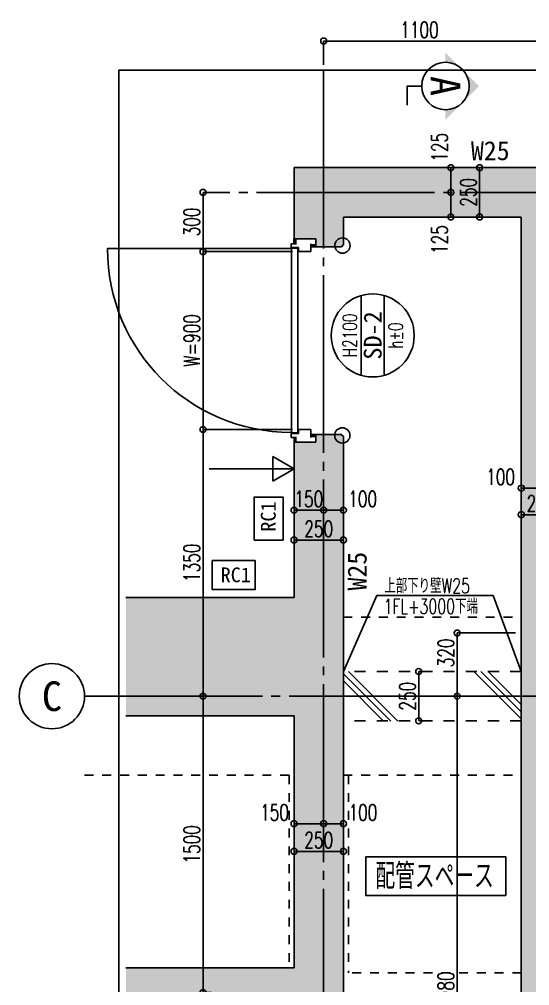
# Model space of a CAD drawing. Extents: x -229451 to 47804, y -161247 to 19812.
# Drawn here: x 3009 to 5592, y 6891 to 11781 of the extents above; entities that cross this region are included whole.
import ezdxf
from ezdxf.enums import TextEntityAlignment as Align

# ---------------------------------------------------------------- set-up
doc = ezdxf.new("R2010")
doc.units = 0
doc.header["$LTSCALE"] = 450
for name, pattern in [('CENTER2', [2.3, 2, -0.1, 0.1, -0.1]), ('HIDDEN2', [0.25, 0.125, -0.125]), ('HIDDEN3', [0.2, 0.1, -0.1])]:
    doc.linetypes.add(name, pattern=pattern)
doc.layers.get('0').update_dxf_attribs({"linetype": 'CONTINUOUS'})
doc.layers.get('DEFPOINTS').update_dxf_attribs({"linetype": 'CONTINUOUS'})
doc.layers.add('E0_図面枠B_OFF', color=255, linetype='CONTINUOUS', plot=False)
for name, color, linetype in [('E1_文字A', 3, 'CONTINUOUS'), ('E2_室名', 40, 'CONTINUOUS'), ('E6_面取り記号', 4, 'CONTINUOUS'), ('G1_ハッチング', 251, 'CONTINUOUS'), ('H寸法', 3, 'CONTINUOUS'), ('IA_通芯', 12, 'CENTER2'), ('IB_壁芯', 2, 'CENTER2'), ('IC1_寸法', 3, 'CONTINUOUS'), ('ID1_躯体', 7, 'CONTINUOUS'), ('ID7_打放し表示', 231, 'UTILDN'), ('JA4_壁記号', 4, 'CONTINUOUS'), ('JA5_壁仕上記号', 4, 'CONTINUOUS'), ('JA6_建具記号', 4, 'CONTINUOUS'), ('JA7_切断記号', 241, 'CONTINUOUS'), ('JJ1_建具', 1, 'CONTINUOUS'), ('JJ2_建具枠', 3, 'CONTINUOUS'), ('JK1_家具', 1, 'CONTINUOUS'), ('KA2_躯体見下線_梁点線', 8, 'HIDDEN3'), ('KB3_躯体見上線_点線（その他）', 62, 'HIDDEN2')]:
    doc.layers.add(name, color=color, linetype=linetype)
doc.styles.add('toda-A (0.7)', font='romans.shx', dxfattribs={"width": 0.7, "bigfont": 'extfont.shx'})
doc.styles.add('toda-G', font='')
doc.styles.get('toda-G').set_extended_font_data('MS Gothic')
doc.linetypes.add('UTILDN', pattern='A,5e-13,[130,ltypeshp.shx,S=0.45,R=0,X=0,Y=-0.45],0,-3', length=3)
doc.dimstyles.new('toda 1：30', dxfattribs={"dimscale": 30, "dimtxt": 2.7, "dimasz": 1, "dimexe": 0, "dimexo": 1, "dimgap": 0, "dimtad": 0, "dimdec": 3, "dimzin": 12, "dimdsep": 46, "dimtxsty": 'toda-A (0.7)', "dimblk": 'ORIGIN', "dimcen": 2.5, "dimclrd": 256, "dimclre": 256, "dimclrt": 7, "dimadec": 0, "dimazin": 0, "dimtfac": 1, "dimtdec": 3, "dimtix": 1, "dimtmove": 2, "dimatfit": 3, "dimldrblk": 'ORIGIN', "dimfxl": 0, "dimtvp": 0.7, "dimtolj": 1, "dimtzin": 0, "dimarcsym": 0})

# ---------------------------------------------------------------- blocks, each defined once
blk = doc.blocks.new('建具符号')
at = {"layer": 'JA6_建具記号'}
for p, q in [((-336.2, 97.2), (336.2, 97.2)), ((-336.2, -97.2), (336.2, -97.2))]:
    blk.add_line(p, q, dxfattribs=at)
blk.add_circle((0, 0), 350, dxfattribs=at)
at = {"layer": 'JA6_建具記号', "style": 'toda-A (0.7)', "width": 0.7}
for tag, p in [('開口高さ', (0, 192.8)), ('開口下端', (0, -192.8))]:
    blk.add_attdef(tag, text='', height=120, dxfattribs=at).set_placement(p, align=Align.MIDDLE)
at = {"layer": 'JA6_建具記号', "style": 'toda-G'}
blk.add_attdef('建具符号', text='', height=150, dxfattribs=at).set_placement((0, 0), align=Align.MIDDLE)
blk = doc.blocks.new('通芯符号B')
at = {"layer": 'IA_通芯', "linetype": 'Continuous'}
blk.add_circle((0, 0), 275, dxfattribs=at)
at = {"layer": 'IA_通芯', "style": 'toda-G'}
blk.add_attdef('X02', text='', height=250, dxfattribs=at).set_placement((0, 0), align=Align.MIDDLE)
blk = doc.blocks.new('_Origin')
at = {"color": 0, "linetype": 'ByBlock', "lineweight": -2}
blk.add_line((0, 0), (-1, 0), dxfattribs=at)
blk.add_circle((0, 0), 0.5, dxfattribs=at)
blk = doc.blocks.new('*D58')
at = {"layer": 'DEFPOINTS', "color": 0, "transparency": 16777216}
for p in [(5225, 8675.9), (5549.3, 8675.9), (5502.4, 8355.9)]:
    blk.add_point(p, dxfattribs=at)
at = {"layer": 'IC1_寸法', "lineweight": -2, "transparency": 16777216}
for p, q in [((5519.3, 8675.9), (5225, 8675.9)), ((5225, 8385.9), (5225, 8645.9)), ((5472.4, 8355.9), (5225, 8355.9))]:
    blk.add_line(p, q, dxfattribs=at)
at = {"layer": 'IC1_寸法', "lineweight": -2, "transparency": 16777216, "xscale": 30, "yscale": 30, "zscale": 30}
for p, rotation in [((5225, 8675.9), 90), ((5225, 8355.9), 270)]:
    blk.add_blockref('_Origin', p, dxfattribs=dict(at, rotation=rotation))
at = {"layer": 'IC1_寸法', "color": 7, "transparency": 16777216, "insert": (5168.3, 8575), "char_height": 81, "attachment_point": 5, "rotation": 90, "style": 'toda-A (0.7)'}
blk.add_mtext('\\A1;320', dxfattribs=at)
blk = doc.blocks.new('*D59')
at = {"layer": 'DEFPOINTS', "color": 0, "transparency": 16777216}
for p in [(5502.4, 8355.9), (5225, 5375.9), (5549.3, 5375.9)]:
    blk.add_point(p, dxfattribs=at)
at = {"layer": 'IC1_寸法', "lineweight": -2, "transparency": 16777216}
for p, q in [((5472.4, 8355.9), (5225, 8355.9)), ((5225, 8325.9), (5225, 5405.9)), ((5519.3, 5375.9), (5225, 5375.9))]:
    blk.add_line(p, q, dxfattribs=at)
at = {"layer": 'IC1_寸法', "lineweight": -2, "transparency": 16777216, "xscale": 30, "yscale": 30, "zscale": 30}
for p, rotation in [((5225, 8355.9), 90), ((5225, 5375.9), 270)]:
    blk.add_blockref('_Origin', p, dxfattribs=dict(at, rotation=rotation))
at = {"layer": 'IC1_寸法', "color": 7, "transparency": 16777216, "insert": (5168.3, 6865.9), "char_height": 81, "attachment_point": 5, "rotation": 90, "style": 'toda-A (0.7)'}
blk.add_mtext('\\A1;2980', dxfattribs=at)
blk = doc.blocks.new('*D82')
at = {"layer": 'DEFPOINTS', "color": 0, "transparency": 16777216}
for p in [(4399.3, 7570.8), (4399.3, 7523.2), (4649.3, 7523.2)]:
    blk.add_point(p, dxfattribs=at)
at = {"layer": 'H寸法', "linetype": 'CENTER2', "lineweight": -2, "transparency": 16777216}
for p, q in [((4399.3, 7553.2), (4399.3, 7570.8)), ((4649.3, 7553.2), (4649.3, 7570.8))]:
    blk.add_line(p, q, dxfattribs=at)
at = {"layer": 'H寸法', "lineweight": -2, "transparency": 16777216}
blk.add_line((4619.3, 7570.8), (4429.3, 7570.8), dxfattribs=at)
at = {"layer": 'H寸法', "lineweight": -2, "transparency": 16777216, "xscale": 30, "yscale": 30, "zscale": 30, "rotation": 180}
blk.add_blockref('_Origin', (4399.3, 7570.8), dxfattribs=at)
at = {"layer": 'H寸法', "lineweight": -2, "transparency": 16777216, "xscale": 30, "yscale": 30, "zscale": 30}
blk.add_blockref('_Origin', (4649.3, 7570.8), dxfattribs=at)
at = {"layer": 'H寸法', "color": 7, "transparency": 16777216, "insert": (4524.3, 7627.5), "char_height": 81, "attachment_point": 5, "style": 'toda-A (0.7)'}
blk.add_mtext('\\A1;250', dxfattribs=at)
blk = doc.blocks.new('*D83')
at = {"layer": 'DEFPOINTS', "color": 0, "transparency": 16777216}
for p in [(4399.3, 7698.2), (4549.3, 7710.7), (4549.3, 7698.2)]:
    blk.add_point(p, dxfattribs=at)
at = {"layer": 'H寸法', "linetype": 'CENTER2', "lineweight": -2, "transparency": 16777216}
for p, q in [((4399.3, 7728.2), (4399.3, 7710.7)), ((4549.3, 7728.2), (4549.3, 7710.7))]:
    blk.add_line(p, q, dxfattribs=at)
at = {"layer": 'H寸法', "lineweight": -2, "transparency": 16777216}
blk.add_line((4429.3, 7710.7), (4519.3, 7710.7), dxfattribs=at)
at = {"layer": 'H寸法', "lineweight": -2, "transparency": 16777216, "xscale": 30, "yscale": 30, "zscale": 30, "rotation": 180}
blk.add_blockref('_Origin', (4399.3, 7710.7), dxfattribs=at)
at = {"layer": 'H寸法', "lineweight": -2, "transparency": 16777216, "xscale": 30, "yscale": 30, "zscale": 30}
blk.add_blockref('_Origin', (4549.3, 7710.7), dxfattribs=at)
at = {"layer": 'H寸法', "color": 7, "transparency": 16777216, "insert": (4300.8, 7767.4), "char_height": 81, "attachment_point": 5, "style": 'toda-A (0.7)'}
blk.add_mtext('\\A1;150', dxfattribs=at)
blk = doc.blocks.new('*D84')
at = {"layer": 'DEFPOINTS', "color": 0, "transparency": 16777216}
for p in [(4549.3, 7695.7), (4649.3, 7710.7), (4649.3, 7695.7)]:
    blk.add_point(p, dxfattribs=at)
at = {"layer": 'H寸法', "linetype": 'CENTER2', "lineweight": -2, "transparency": 16777216}
for p, q in [((4549.3, 7725.7), (4549.3, 7710.7)), ((4649.3, 7725.7), (4649.3, 7710.7))]:
    blk.add_line(p, q, dxfattribs=at)
at = {"layer": 'H寸法', "lineweight": -2, "transparency": 16777216}
blk.add_line((4579.3, 7710.7), (4619.3, 7710.7), dxfattribs=at)
at = {"layer": 'H寸法', "lineweight": -2, "transparency": 16777216, "xscale": 30, "yscale": 30, "zscale": 30, "rotation": 180}
blk.add_blockref('_Origin', (4549.3, 7710.7), dxfattribs=at)
at = {"layer": 'H寸法', "lineweight": -2, "transparency": 16777216, "xscale": 30, "yscale": 30, "zscale": 30}
blk.add_blockref('_Origin', (4649.3, 7710.7), dxfattribs=at)
at = {"layer": 'H寸法', "color": 7, "transparency": 16777216, "insert": (4748, 7767.4), "char_height": 81, "attachment_point": 5, "style": 'toda-A (0.7)'}
blk.add_mtext('\\A1;100', dxfattribs=at)
blk = doc.blocks.new('*D85')
at = {"layer": 'DEFPOINTS', "color": 0, "transparency": 16777216}
for p in [(5277, 11030.9), (5277, 10780.9), (5338.3, 10780.9)]:
    blk.add_point(p, dxfattribs=at)
at = {"layer": 'H寸法', "linetype": 'CENTER2', "lineweight": -2, "transparency": 16777216}
for p, q in [((5307, 11030.9), (5338.3, 11030.9)), ((5307, 10780.9), (5338.3, 10780.9))]:
    blk.add_line(p, q, dxfattribs=at)
at = {"layer": 'H寸法', "lineweight": -2, "transparency": 16777216}
blk.add_line((5338.3, 11000.9), (5338.3, 10810.9), dxfattribs=at)
at = {"layer": 'H寸法', "lineweight": -2, "transparency": 16777216, "xscale": 30, "yscale": 30, "zscale": 30}
for p, rotation in [((5338.3, 11030.9), 90), ((5338.3, 10780.9), 270)]:
    blk.add_blockref('_Origin', p, dxfattribs=dict(at, rotation=rotation))
at = {"layer": 'H寸法', "color": 7, "transparency": 16777216, "insert": (5281.6, 10905.9), "char_height": 81, "attachment_point": 5, "rotation": 90, "style": 'toda-A (0.7)'}
blk.add_mtext('\\A1;250', dxfattribs=at)
blk = doc.blocks.new('*D86')
at = {"layer": 'DEFPOINTS', "color": 0, "transparency": 16777216}
for p in [(5192.6, 10905.9), (5220.8, 10905.9), (5220.8, 10780.9)]:
    blk.add_point(p, dxfattribs=at)
at = {"layer": 'H寸法', "linetype": 'CENTER2', "lineweight": -2, "transparency": 16777216}
for p, q in [((5190.8, 10905.9), (5192.6, 10905.9)), ((5190.8, 10780.9), (5192.6, 10780.9))]:
    blk.add_line(p, q, dxfattribs=at)
at = {"layer": 'H寸法', "lineweight": -2, "transparency": 16777216}
blk.add_line((5192.6, 10810.9), (5192.6, 10875.9), dxfattribs=at)
at = {"layer": 'H寸法', "lineweight": -2, "transparency": 16777216, "xscale": 30, "yscale": 30, "zscale": 30}
for p, rotation in [((5192.6, 10905.9), 90), ((5192.6, 10780.9), 270)]:
    blk.add_blockref('_Origin', p, dxfattribs=dict(at, rotation=rotation))
at = {"layer": 'H寸法', "color": 7, "transparency": 16777216, "insert": (5135.9, 10666.9), "char_height": 81, "attachment_point": 5, "rotation": 90, "style": 'toda-A (0.7)'}
blk.add_mtext('\\A1;125', dxfattribs=at)
blk = doc.blocks.new('*D87')
at = {"layer": 'DEFPOINTS', "color": 0, "transparency": 16777216}
for p in [(5192.6, 11030.9), (5220.8, 11030.9), (5220.8, 10905.9)]:
    blk.add_point(p, dxfattribs=at)
at = {"layer": 'H寸法', "linetype": 'CENTER2', "lineweight": -2, "transparency": 16777216}
for p, q in [((5190.8, 11030.9), (5192.6, 11030.9)), ((5190.8, 10905.9), (5192.6, 10905.9))]:
    blk.add_line(p, q, dxfattribs=at)
at = {"layer": 'H寸法', "lineweight": -2, "transparency": 16777216}
blk.add_line((5192.6, 10935.9), (5192.6, 11000.9), dxfattribs=at)
at = {"layer": 'H寸法', "lineweight": -2, "transparency": 16777216, "xscale": 30, "yscale": 30, "zscale": 30}
for p, rotation in [((5192.6, 11030.9), 90), ((5192.6, 10905.9), 270)]:
    blk.add_blockref('_Origin', p, dxfattribs=dict(at, rotation=rotation))
at = {"layer": 'H寸法', "color": 7, "transparency": 16777216, "insert": (5135.9, 11133.8), "char_height": 81, "attachment_point": 5, "rotation": 90, "style": 'toda-A (0.7)'}
blk.add_mtext('\\A1;125', dxfattribs=at)
blk = doc.blocks.new('*D94')
at = {"layer": 'DEFPOINTS', "color": 0, "transparency": 16777216}
for p in [(5649.3, 11671.6), (4549.3, 11521.8), (5649.3, 11521.8)]:
    blk.add_point(p, dxfattribs=at)
at = {"layer": 'H寸法', "linetype": 'CENTER2', "lineweight": -2, "transparency": 16777216}
for p, q in [((4549.3, 11551.8), (4549.3, 11671.6)), ((5649.3, 11551.8), (5649.3, 11671.6))]:
    blk.add_line(p, q, dxfattribs=at)
at = {"layer": 'H寸法', "lineweight": -2, "transparency": 16777216}
blk.add_line((4579.3, 11671.6), (5619.3, 11671.6), dxfattribs=at)
at = {"layer": 'H寸法', "lineweight": -2, "transparency": 16777216, "xscale": 30, "yscale": 30, "zscale": 30, "rotation": 180}
blk.add_blockref('_Origin', (4549.3, 11671.6), dxfattribs=at)
at = {"layer": 'H寸法', "lineweight": -2, "transparency": 16777216, "xscale": 30, "yscale": 30, "zscale": 30}
blk.add_blockref('_Origin', (5649.3, 11671.6), dxfattribs=at)
at = {"layer": 'H寸法', "color": 7, "transparency": 16777216, "insert": (5034.2, 11728.3), "char_height": 81, "attachment_point": 5, "style": 'toda-A (0.7)'}
blk.add_mtext('\\A1;1100', dxfattribs=at)
blk = doc.blocks.new('*D97')
at = {"layer": 'DEFPOINTS', "color": 0, "transparency": 16777216}
for p in [(3938.8, 9705.9), (4422.3, 9705.9), (4012, 8355.9)]:
    blk.add_point(p, dxfattribs=at)
at = {"layer": 'H寸法', "linetype": 'CENTER2', "lineweight": -2, "transparency": 16777216}
for p, q in [((4392.3, 9705.9), (3938.8, 9705.9)), ((3982, 8355.9), (3938.8, 8355.9))]:
    blk.add_line(p, q, dxfattribs=at)
at = {"layer": 'H寸法', "lineweight": -2, "transparency": 16777216}
blk.add_line((3938.8, 8385.9), (3938.8, 9675.9), dxfattribs=at)
at = {"layer": 'H寸法', "lineweight": -2, "transparency": 16777216, "xscale": 30, "yscale": 30, "zscale": 30}
for p, rotation in [((3938.8, 9705.9), 90), ((3938.8, 8355.9), 270)]:
    blk.add_blockref('_Origin', p, dxfattribs=dict(at, rotation=rotation))
at = {"layer": 'H寸法', "color": 7, "transparency": 16777216, "insert": (3882.1, 9030.9), "char_height": 81, "attachment_point": 5, "rotation": 90, "style": 'toda-A (0.7)'}
blk.add_mtext('\\A1;1350', dxfattribs=at)
blk = doc.blocks.new('*D98')
at = {"layer": 'DEFPOINTS', "color": 0, "transparency": 16777216}
for p in [(3938.8, 10605.9), (4422.2, 10605.9), (4422.3, 9705.9)]:
    blk.add_point(p, dxfattribs=at)
at = {"layer": 'IC1_寸法', "lineweight": -2, "transparency": 16777216}
for p, q in [((4392.2, 10605.9), (3938.8, 10605.9)), ((3938.8, 9735.9), (3938.8, 10575.9)), ((4392.3, 9705.9), (3938.8, 9705.9))]:
    blk.add_line(p, q, dxfattribs=at)
at = {"layer": 'IC1_寸法', "lineweight": -2, "transparency": 16777216, "xscale": 30, "yscale": 30, "zscale": 30}
for p, rotation in [((3938.8, 10605.9), 90), ((3938.8, 9705.9), 270)]:
    blk.add_blockref('_Origin', p, dxfattribs=dict(at, rotation=rotation))
at = {"layer": 'IC1_寸法', "color": 7, "transparency": 16777216, "insert": (3882.1, 10155.9), "char_height": 81, "attachment_point": 5, "rotation": 90, "style": 'toda-A (0.7)'}
blk.add_mtext('\\A1;W=900', dxfattribs=at)
blk = doc.blocks.new('*D102')
at = {"layer": 'DEFPOINTS', "color": 0, "transparency": 16777216}
for p in [(4012, 8355.9), (3938.8, 6855.9), (4012, 6855.9)]:
    blk.add_point(p, dxfattribs=at)
at = {"layer": 'H寸法', "linetype": 'CENTER2', "lineweight": -2, "transparency": 16777216}
for p, q in [((3982, 8355.9), (3938.8, 8355.9)), ((3982, 6855.9), (3938.8, 6855.9))]:
    blk.add_line(p, q, dxfattribs=at)
at = {"layer": 'H寸法', "lineweight": -2, "transparency": 16777216}
blk.add_line((3938.8, 8325.9), (3938.8, 6885.9), dxfattribs=at)
at = {"layer": 'H寸法', "lineweight": -2, "transparency": 16777216, "xscale": 30, "yscale": 30, "zscale": 30}
for p, rotation in [((3938.8, 8355.9), 90), ((3938.8, 6855.9), 270)]:
    blk.add_blockref('_Origin', p, dxfattribs=dict(at, rotation=rotation))
at = {"layer": 'H寸法', "color": 7, "transparency": 16777216, "insert": (3882.1, 7605.9), "char_height": 81, "attachment_point": 5, "rotation": 90, "style": 'toda-A (0.7)'}
blk.add_mtext('\\A1;1500', dxfattribs=at)
blk = doc.blocks.new('*D106')
at = {"layer": 'DEFPOINTS', "color": 0, "transparency": 16777216}
for p in [(3938.8, 10905.9), (4034.8, 10905.9), (4422.2, 10605.9)]:
    blk.add_point(p, dxfattribs=at)
at = {"layer": 'H寸法', "linetype": 'CENTER2', "lineweight": -2, "transparency": 16777216}
for p, q in [((4004.8, 10905.9), (3938.8, 10905.9)), ((4392.2, 10605.9), (3938.8, 10605.9))]:
    blk.add_line(p, q, dxfattribs=at)
at = {"layer": 'H寸法', "lineweight": -2, "transparency": 16777216}
blk.add_line((3938.8, 10635.9), (3938.8, 10875.9), dxfattribs=at)
at = {"layer": 'H寸法', "lineweight": -2, "transparency": 16777216, "xscale": 30, "yscale": 30, "zscale": 30}
for p, rotation in [((3938.8, 10905.9), 90), ((3938.8, 10605.9), 270)]:
    blk.add_blockref('_Origin', p, dxfattribs=dict(at, rotation=rotation))
at = {"layer": 'H寸法', "color": 7, "transparency": 16777216, "insert": (3882.1, 10755.9), "char_height": 81, "attachment_point": 5, "rotation": 90, "style": 'toda-A (0.7)'}
blk.add_mtext('\\A1;300', dxfattribs=at)
blk = doc.blocks.new('切断記号（小）')
at = {"layer": 'JA7_切断記号', "ltscale": 10}
h = blk.add_hatch(color=256, dxfattribs=at)
h.paths.add_polyline_path([(84.9, 84.9), (169.7, 0), (120, 0, 0.198912)])
h.paths.add_polyline_path([(-84.9, 84.9), (0, 169.7), (84.9, 84.9, 0.414214)])
h.paths.add_polyline_path([(-84.9, 84.9, 0.198912), (-120, 0), (-169.7, 0)])
blk.add_circle((0, 0), 120, dxfattribs=at)
at = {"layer": 'JA7_切断記号', "style": 'toda-G'}
blk.add_attdef('切断符号（小）', text='', height=150, dxfattribs=at).set_placement((0, 0), align=Align.MIDDLE)
blk = doc.blocks.new('*D441')
at = {"layer": 'DEFPOINTS', "color": 0, "transparency": 16777216}
for p in [(4399.3, 9324.2), (4549.3, 9324.2), (4549.3, 9297.3)]:
    blk.add_point(p, dxfattribs=at)
at = {"layer": 'H寸法', "linetype": 'CENTER2', "lineweight": -2, "transparency": 16777216}
for p, q in [((4399.3, 9294.2), (4399.3, 9297.3)), ((4549.3, 9294.2), (4549.3, 9297.3))]:
    blk.add_line(p, q, dxfattribs=at)
at = {"layer": 'H寸法', "lineweight": -2, "transparency": 16777216}
blk.add_line((4429.3, 9297.3), (4519.3, 9297.3), dxfattribs=at)
at = {"layer": 'H寸法', "lineweight": -2, "transparency": 16777216, "xscale": 30, "yscale": 30, "zscale": 30, "rotation": 180}
blk.add_blockref('_Origin', (4399.3, 9297.3), dxfattribs=at)
at = {"layer": 'H寸法', "lineweight": -2, "transparency": 16777216, "xscale": 30, "yscale": 30, "zscale": 30}
blk.add_blockref('_Origin', (4549.3, 9297.3), dxfattribs=at)
at = {"layer": 'H寸法', "color": 7, "transparency": 16777216, "insert": (4474.3, 9354), "char_height": 81, "attachment_point": 5, "style": 'toda-A (0.7)'}
blk.add_mtext('\\A1;150', dxfattribs=at)
blk = doc.blocks.new('*D442')
at = {"layer": 'DEFPOINTS', "color": 0, "transparency": 16777216}
for p in [(4549.3, 9320), (4649.3, 9312.3), (4649.3, 9297.3)]:
    blk.add_point(p, dxfattribs=at)
at = {"layer": 'H寸法', "linetype": 'CENTER2', "lineweight": -2, "transparency": 16777216}
for p, q in [((4549.3, 9290), (4549.3, 9297.3)), ((4649.3, 9282.3), (4649.3, 9297.3))]:
    blk.add_line(p, q, dxfattribs=at)
at = {"layer": 'H寸法', "lineweight": -2, "transparency": 16777216}
blk.add_line((4579.3, 9297.3), (4619.3, 9297.3), dxfattribs=at)
at = {"layer": 'H寸法', "lineweight": -2, "transparency": 16777216, "xscale": 30, "yscale": 30, "zscale": 30, "rotation": 180}
blk.add_blockref('_Origin', (4549.3, 9297.3), dxfattribs=at)
at = {"layer": 'H寸法', "lineweight": -2, "transparency": 16777216, "xscale": 30, "yscale": 30, "zscale": 30}
blk.add_blockref('_Origin', (4649.3, 9297.3), dxfattribs=at)
at = {"layer": 'H寸法', "color": 7, "transparency": 16777216, "insert": (4746.7, 9354), "char_height": 81, "attachment_point": 5, "style": 'toda-A (0.7)'}
blk.add_mtext('\\A1;100', dxfattribs=at)
blk = doc.blocks.new('*D443')
at = {"layer": 'DEFPOINTS', "color": 0, "transparency": 16777216}
for p in [(4399.3, 9175.4), (4649.3, 9175.4), (4649.3, 9146.3)]:
    blk.add_point(p, dxfattribs=at)
at = {"layer": 'H寸法', "linetype": 'CENTER2', "lineweight": -2, "transparency": 16777216}
for p, q in [((4399.3, 9145.4), (4399.3, 9146.3)), ((4649.3, 9145.4), (4649.3, 9146.3))]:
    blk.add_line(p, q, dxfattribs=at)
at = {"layer": 'H寸法', "lineweight": -2, "transparency": 16777216}
blk.add_line((4429.3, 9146.3), (4619.3, 9146.3), dxfattribs=at)
at = {"layer": 'H寸法', "lineweight": -2, "transparency": 16777216, "xscale": 30, "yscale": 30, "zscale": 30, "rotation": 180}
blk.add_blockref('_Origin', (4399.3, 9146.3), dxfattribs=at)
at = {"layer": 'H寸法', "lineweight": -2, "transparency": 16777216, "xscale": 30, "yscale": 30, "zscale": 30}
blk.add_blockref('_Origin', (4649.3, 9146.3), dxfattribs=at)
at = {"layer": 'H寸法', "color": 7, "transparency": 16777216, "insert": (4524.3, 9203), "char_height": 81, "attachment_point": 5, "style": 'toda-A (0.7)'}
blk.add_mtext('\\A1;250', dxfattribs=at)
blk = doc.blocks.new('壁仕上記号Ｓ')
at = {"layer": 'JA5_壁仕上記号'}
blk.add_lwpolyline([(-99.3, 60.2), (82.2, 60.2), (82.2, -62.1), (-99.3, -62.1)], close=True, dxfattribs=at)
at = {"layer": 'JA5_壁仕上記号', "style": 'toda-G'}
blk.add_attdef('壁仕上符号', text='', height=135, dxfattribs=at).set_placement((0, 0), align=Align.MIDDLE)
blk = doc.blocks.new('*D467')
at = {"layer": 'DEFPOINTS', "color": 0, "transparency": 16777216}
for p in [(5749.3, 9274.6), (5549.3, 9211), (5749.3, 9211)]:
    blk.add_point(p, dxfattribs=at)
at = {"layer": 'H寸法', "linetype": 'CENTER2', "lineweight": -2, "transparency": 16777216}
for p, q in [((5549.3, 9241), (5549.3, 9274.6)), ((5749.3, 9241), (5749.3, 9274.6))]:
    blk.add_line(p, q, dxfattribs=at)
at = {"layer": 'H寸法', "lineweight": -2, "transparency": 16777216}
blk.add_line((5579.3, 9274.6), (5719.3, 9274.6), dxfattribs=at)
at = {"layer": 'H寸法', "lineweight": -2, "transparency": 16777216, "xscale": 30, "yscale": 30, "zscale": 30, "rotation": 180}
blk.add_blockref('_Origin', (5549.3, 9274.6), dxfattribs=at)
at = {"layer": 'H寸法', "lineweight": -2, "transparency": 16777216, "xscale": 30, "yscale": 30, "zscale": 30}
blk.add_blockref('_Origin', (5749.3, 9274.6), dxfattribs=at)
at = {"layer": 'H寸法', "color": 7, "transparency": 16777216, "insert": (5649.3, 9331.3), "char_height": 81, "attachment_point": 5, "style": 'toda-A (0.7)'}
blk.add_mtext('\\A1;200', dxfattribs=at)
blk = doc.blocks.new('*D468')
at = {"layer": 'DEFPOINTS', "color": 0, "transparency": 16777216}
for p in [(5649.3, 9409.1), (5549.3, 9383.6), (5649.3, 9383.6)]:
    blk.add_point(p, dxfattribs=at)
at = {"layer": 'H寸法', "linetype": 'CENTER2', "lineweight": -2, "transparency": 16777216}
for p, q in [((5549.3, 9413.6), (5549.3, 9409.1)), ((5649.3, 9413.6), (5649.3, 9409.1))]:
    blk.add_line(p, q, dxfattribs=at)
at = {"layer": 'H寸法', "lineweight": -2, "transparency": 16777216}
blk.add_line((5579.3, 9409.1), (5619.3, 9409.1), dxfattribs=at)
at = {"layer": 'H寸法', "lineweight": -2, "transparency": 16777216, "xscale": 30, "yscale": 30, "zscale": 30, "rotation": 180}
blk.add_blockref('_Origin', (5549.3, 9409.1), dxfattribs=at)
at = {"layer": 'H寸法', "lineweight": -2, "transparency": 16777216, "xscale": 30, "yscale": 30, "zscale": 30}
blk.add_blockref('_Origin', (5649.3, 9409.1), dxfattribs=at)
at = {"layer": 'H寸法', "color": 7, "transparency": 16777216, "insert": (5444.7, 9465.3), "char_height": 81, "attachment_point": 5, "style": 'toda-A (0.7)'}
blk.add_mtext('\\A1;100', dxfattribs=at)
blk = doc.blocks.new('*D549')
at = {"layer": 'DEFPOINTS', "color": 0, "transparency": 16777216}
for p in [(5023.9, 8480.9), (5030.3, 8480.9), (5023.9, 8230.9)]:
    blk.add_point(p, dxfattribs=at)
at = {"layer": 'H寸法', "linetype": 'CENTER2', "lineweight": -2, "transparency": 16777216}
for p, q in [((5053.9, 8480.9), (5030.3, 8480.9)), ((5053.9, 8230.9), (5030.3, 8230.9))]:
    blk.add_line(p, q, dxfattribs=at)
at = {"layer": 'H寸法', "lineweight": -2, "transparency": 16777216}
blk.add_line((5030.3, 8260.9), (5030.3, 8450.9), dxfattribs=at)
at = {"layer": 'H寸法', "lineweight": -2, "transparency": 16777216, "xscale": 30, "yscale": 30, "zscale": 30}
for p, rotation in [((5030.3, 8480.9), 90), ((5030.3, 8230.9), 270)]:
    blk.add_blockref('_Origin', p, dxfattribs=dict(at, rotation=rotation))
at = {"layer": 'H寸法', "color": 7, "transparency": 16777216, "insert": (4973.6, 8355.9), "char_height": 81, "attachment_point": 5, "rotation": 90, "style": 'toda-A (0.7)'}
blk.add_mtext('\\A1;250', dxfattribs=at)

msp = doc.modelspace()

# ---------------------------------------------------------------- hatches: boundary and pattern name
at = {"layer": 'G1_ハッチング'}
for points in [[(6174.2884, 10920.7417), (6134.2884, 10920.7417), (6134.2884, 11030.7417), (4399.2644, 11030.7417), (4399.2644, 10670.7417), (4509.2644, 10670.7417), (4509.2644, 10630.7417), (4639.1788, 10630.7417), (4649.2644, 10641.8449), (4649.2644, 10780.7417), (5549.2644, 10780.7417), (5549.2644, 5386.8449), (5559.35, 5375.7417), (5739.1788, 5375.7417), (5749.2644, 5386.8449), (5749.2644, 10780.7417), (6164.2028, 10780.7417), (6174.2884, 10791.8449)], [(4649.2644, 3665.6805), (4649.2644, 4005.7417), (6649.2644, 4005.7417), (6649.2644, 3941.8449), (6659.35, 3930.7417), (6959.2644, 3930.7417), (6959.2644, 3970.7417), (7069.2644, 3970.7417), (7069.2644, 7835.7417), (7650.7591, 7835.7417), (7669.2644, 7852.551), (7669.2644, 9390.7417), (7559.2644, 9390.7417), (7559.2644, 9430.7417), (7259.35, 9430.7417), (7249.2644, 9419.6385), (7249.2644, 8855.7417), (6649.2644, 8855.7417), (6649.2644, 4255.7417), (4649.2644, 4255.7417), (4649.2644, 9670.6561), (4638.1612, 9680.7417), (4509.2644, 9680.7417), (4509.2644, 9640.7417), (4399.2644, 9640.7417), (4399.2644, 8855.7417), (3548.7555, 8855.7417), (3548.7555, 8255.7417), (4399.2644, 8255.7417), (4399.2644, 6980.7417), (3548.7555, 6980.7417), (3548.7555, 6730.7417), (4399.2644, 6730.7417), (4399.2644, 3665.6805)]]:
    msp.add_hatch(color=256, dxfattribs=at).paths.add_polyline_path(points)
at = {"layer": 'JJ2_建具枠'}
h = msp.add_hatch(dxfattribs=at)
h.set_pattern_fill('ANSI37', color=256, scale=30, angle=90)
h.set_pattern_definition([(135, (5536.356, -100514.3976), (-2.65165043, -2.65165043), []), (225, (5536.356, -100514.3976), (2.65165043, -2.65165043), [])])
h.paths.add_polyline_path([(4399.2399, 10670.8917), (4399.2399, 10645.8917), (4409.2399, 10645.8917), (4409.2399, 10670.8917)])
h = msp.add_hatch(dxfattribs=at)
h.set_pattern_fill('ANSI37', color=256, scale=30)
h.set_pattern_definition([(45, (-108220.861, 7958.964), (-2.65165043, 2.65165043), []), (135, (-108220.861, 7958.964), (-2.65165043, -2.65165043), [])])
h.paths.add_polyline_path([(4509.2399, 10640.8917), (4484.2399, 10640.8917), (4484.2399, 10630.8917), (4509.2399, 10630.8917)])
h = msp.add_hatch(dxfattribs=at)
h.set_pattern_fill('ANSI37', color=256, scale=30, angle=90)
h.set_pattern_definition([(135, (5536.3315, -101148.653), (-2.65165043, -2.65165043), []), (225, (5536.3315, -101148.653), (2.65165043, -2.65165043), [])])
h.paths.add_polyline_path([(4399.2644, 9640.8917), (4399.2644, 9665.8917), (4409.2644, 9665.8917), (4409.2644, 9640.8917)])
h = msp.add_hatch(dxfattribs=at)
h.set_pattern_fill('ANSI37', color=256, scale=30)
h.set_pattern_definition([(45, (-108220.8854, 7324.7088), (-2.65165043, 2.65165043), []), (135, (-108220.8854, 7324.7088), (-2.65165043, -2.65165043), [])])
h.paths.add_polyline_path([(4509.2644, 9670.8917), (4484.2644, 9670.8917), (4484.2644, 9680.8917), (4509.2644, 9680.8917)])
at = {"layer": 'KB3_躯体見上線_点線（その他）'}
h = msp.add_hatch(dxfattribs=at)
h.set_pattern_fill('JIS_RC_10', color=256, scale=50, angle=270)
h.set_pattern_definition([(315, (4834, 8320.8), (353.55, 353.55), []), (315, (4834, 8284.53), (353.55, 353.55), []), (315, (4834, 8248.3), (353.55, 353.55), [])])
h.paths.add_polyline_path([(4649.2644, 8480.8917), (4649.2644, 8229.7666), (5549.2644, 8230.8917), (5549.2644, 8480.8917)])

# ---------------------------------------------------------------- linework, layer by layer
at = {"layer": 'E0_図面枠B_OFF'}
msp.add_lwpolyline([(3513.4892, 11524.761), (8041.3938, 11524.761), (8041.3938, 3665.6805), (3513.4892, 3665.6805)], close=True, dxfattribs=at)
at = {"layer": 'E1_文字A', "color": 3, "linetype": 'ByBlock'}
for p, q in [((4649.2644, 8480.8917), (4818.6233, 8865.2405)), ((4818.6233, 8865.2405), (5407.1384, 8865.2405)), ((5407.1384, 8865.2405), (5549.2644, 8480.8917))]:
    msp.add_line(p, q, dxfattribs=at)
at = {"layer": 'E2_室名'}
msp.add_lwpolyline([(4761.9138, 7542.6347), (5471.2193, 7542.6347), (5471.2193, 7347.6477), (4761.9138, 7347.6477)], close=True, dxfattribs=at)
at = {"layer": 'E6_面取り記号'}
for centre in [(4644.2216, 10636.4433), (4643.7128, 9675.8489)]:
    msp.add_circle(centre, 38.658, dxfattribs=at)
at = {"layer": 'IA_通芯'}
msp.add_line((3339.4092, 8355.8917), (8623.9945, 8355.8917), dxfattribs=at)
at = {"layer": 'IB_壁芯'}
for p, q in [((4549.2644, 11521.8058), (4549.2644, 3542.6581)), ((8215.1158, 10905.8917), (3986.3841, 10905.8917))]:
    msp.add_line(p, q, dxfattribs=at)
at = {"layer": 'IC1_寸法'}
msp.add_lwpolyline([(4387.2644, 10622.8917), (4419.2644, 10622.8917), (4419.2644, 9688.8917), (4387.2644, 9688.8917)], close=True, dxfattribs=at)
at = {"layer": 'ID1_躯体'}
for p, q in [((6134.2884, 11030.8917), (4399.2644, 11030.8917)), ((4399.2644, 11030.8917), (4399.2644, 10670.8917)), ((4649.2644, 10780.8917), (5549.2644, 10780.8917)), ((4649.2644, 10780.8917), (4649.2644, 10641.9949)), ((5549.2644, 5386.9949), (5549.2644, 10780.8917)), ((4509.2644, 10670.8917), (4399.2644, 10670.8917)), ((4509.2644, 10630.8917), (4509.2644, 10670.8917)), ((4509.2644, 10630.8917), (4639.1788, 10630.8917)), ((4649.2644, 10641.9949), (4639.1788, 10630.8917)), ((4399.2644, 9640.8917), (4509.2644, 9640.8917)), ((4399.2644, 8855.8917), (4399.2644, 9640.8917)), ((4509.2644, 9680.8917), (4509.2644, 9640.8917)), ((4509.2644, 9680.8917), (4638.1612, 9680.8917)), ((4638.1612, 9680.8917), (4649.2644, 9670.8061)), ((4649.2644, 4255.8917), (4649.2644, 9670.8061)), ((4399.2644, 8855.8917), (3548.7555, 8855.8917)), ((4399.2644, 8255.8917), (3548.7555, 8255.8917)), ((4399.2644, 8255.8917), (4399.2644, 6980.8917)), ((4399.2644, 6980.8917), (3548.7555, 6980.8917))]:
    msp.add_line(p, q, dxfattribs=at)
at = {"layer": 'ID7_打放し表示', "ltscale": 0.1}
for p, q in [((4399.2644, 11030.8917), (6139.2644, 11030.8917)), ((4399.2644, 10670.8917), (4399.2644, 11030.8917)), ((4399.2644, 8855.8917), (4399.2644, 9595.8917)), ((3548.7555, 8855.8917), (4399.2644, 8855.8917))]:
    msp.add_line(p, q, dxfattribs=at)
at = {"layer": 'JA7_切断記号'}
msp.add_lwpolyline([(4972.687, 11346.4052), (4972.687, 11443.893), (5045.6192, 11443.893)], dxfattribs=at)
at = {"layer": 'JJ1_建具'}
msp.add_lwpolyline([(4384.2644, 9690.8917), (4384.2644, 9690.8917, -0.414213562), (4384.2644, 9690.8917, -0.413898659), (3455.2639, 10620.8917), (4385.2644, 10620.8917)], format="xyb", dxfattribs=at)
at = {"layer": 'JJ2_建具枠'}
for p, q in [((4384.2399, 10645.8917), (4384.2399, 10625.8917)), ((4412.2399, 10645.8917), (4384.2399, 10645.8917)), ((4422.2399, 10625.8917), (4384.2399, 10625.8917)), ((4422.2399, 10625.8917), (4422.2399, 10605.8917)), ((4484.2399, 10645.8917), (4484.2399, 10605.8917)), ((4422.2399, 10605.8917), (4484.2399, 10605.8917)), ((4422.2644, 9685.8917), (4384.2644, 9685.8917)), ((4384.2644, 9665.8917), (4384.2644, 9685.8917)), ((4422.2644, 9705.8917), (4484.2644, 9705.8917)), ((4422.2644, 9685.8917), (4422.2644, 9705.8917)), ((4484.2644, 9665.8917), (4484.2644, 9705.8917)), ((4412.2644, 9665.8917), (4384.2644, 9665.8917))]:
    msp.add_line(p, q, dxfattribs=at)
for points in [[(4399.2399, 10645.8917), (4399.2399, 10670.8917), (4409.2399, 10670.8917), (4409.2399, 10645.8917)], [(4484.2399, 10640.8917), (4509.2399, 10640.8917), (4509.2399, 10630.8917), (4484.2399, 10630.8917)], [(4399.2644, 9665.8917), (4399.2644, 9640.8917), (4409.2644, 9640.8917), (4409.2644, 9665.8917)], [(4484.2644, 9670.8917), (4509.2644, 9670.8917), (4509.2644, 9680.8917), (4484.2644, 9680.8917)]]:
    msp.add_lwpolyline(points, close=True, dxfattribs=at)
at = {"layer": 'JK1_家具', "ltscale": 6.5}
for p, q in [((4291.6986, 9443.5816), (4291.6986, 9568.2018)), ((4291.6986, 9568.2018), (4399.6539, 9505.8917)), ((3970.6539, 9505.8917), (4399.6539, 9505.8917)), ((4399.6539, 9505.8917), (4291.6986, 9443.5816))]:
    msp.add_line(p, q, dxfattribs=at)
at = {"layer": 'KA2_躯体見下線_梁点線'}
for p, q in [((4649.2644, 8755.8917), (5549.2644, 8755.8917)), ((3339.4092, 7955.8917), (4399.2644, 7955.8917)), ((4374.2644, 7955.8917), (4374.2644, 6980.8917)), ((4649.2644, 7955.8917), (5549.2644, 7955.8917)), ((4674.2644, 7955.8917), (4674.2644, 6955.8917)), ((5549.2644, 6955.8917), (4649.2644, 6955.8917))]:
    msp.add_line(p, q, dxfattribs=at)
at = {"layer": 'KB3_躯体見上線_点線（その他）'}
for p, q in [((5549.2644, 8480.8917), (4649.2644, 8480.8917)), ((5549.2644, 8230.8917), (4649.2644, 8230.8917))]:
    msp.add_line(p, q, dxfattribs=at)

# ---------------------------------------------------------------- block references
at = {"layer": 'IA_通芯'}
ref = msp.add_blockref('通芯符号B', (3174.4092, 8355.8917), dxfattribs=dict(at, xscale=-0.6, yscale=0.6, zscale=0.6))
ref.add_attrib('X02', 'C', dxfattribs={"height": 150, "style": 'toda-G'}).set_placement((3174.4092, 8355.8917), align=Align.MIDDLE)
at = {"layer": 'JA5_壁仕上記号'}
ref = msp.add_blockref('壁仕上記号Ｓ', (4269.1686, 9264.9188), dxfattribs=dict(at, xscale=1.2, yscale=1.2, zscale=1.2, rotation=90))
ref.add_attrib('壁仕上符号', 'RC1', dxfattribs={"height": 75, "rotation": 90, "style": 'toda-G'}).set_placement((4269.1686, 9264.9188), align=Align.MIDDLE)
ref = msp.add_blockref('壁仕上記号Ｓ', (4104.4963, 8970.0232), dxfattribs=dict(at, xscale=1.2, yscale=1.2, zscale=1.2))
ref.add_attrib('壁仕上符号', 'RC1', dxfattribs={"height": 75, "style": 'toda-G'}).set_placement((4104.4963, 8970.0232), align=Align.MIDDLE)
at = {"layer": 'JA6_建具記号', "xscale": 0.5999999999999999, "yscale": 0.5999999999999999, "zscale": 0.5999999999999999, "rotation": 90}
msp.add_blockref('建具符号', (4797.5466, 10181.436), dxfattribs=at).add_auto_attribs({'開口高さ': 'H2100', '建具符号': 'SD-2', '開口下端': 'h±0'})
at = {"layer": 'JA7_切断記号'}
ref = msp.add_blockref('切断記号（小）', (5165.6192, 11443.893), dxfattribs=dict(at, xscale=-1, rotation=269.9999999999998))
ref.add_attrib('切断符号（小）', 'A', dxfattribs={"height": 150, "rotation": 270, "style": 'toda-G'}).set_placement((5165.6192, 11443.893), align=Align.MIDDLE)

# ---------------------------------------------------------------- texts
at = {"layer": 'E1_文字A', "color": 3, "linetype": 'ByBlock', "style": 'toda-A (0.7)', "width": 0.7}
for s, p in [('上部下り壁W25', (4856.6553, 8877.3096)), ('1FL+3000下端', (4852.1967, 8773.2465))]:
    msp.add_text(s, height=75, dxfattribs=at).set_placement(p)
at = {"layer": 'E2_室名', "style": 'toda-A (0.7)', "width": 0.7}
msp.add_text('配管スペース', height=129.6, dxfattribs=at).set_placement((5110.8171, 7445.1412), align=Align.MIDDLE_CENTER)
at = {"layer": 'JA4_壁記号', "style": 'toda-G'}
msp.add_text('W25', height=96, dxfattribs=at).set_placement((5392.4744, 11068.626), align=Align.CENTER)
msp.add_text('W25', height=96, rotation=90, dxfattribs=at).set_placement((4766.5089, 9086.6997), align=Align.RIGHT)

# ---------------------------------------------------------------- dimensions: what is measured, and where the dimension line sits
at = {"layer": 'H寸法'}
for base, p1, p2, picture, middle in [((5649.2644, 11671.605), (4549.2644, 11521.8058), (5649.2644, 11521.8058), '*D94', (5034.2465, 11728.305)), ((5649.2644, 9409.0823), (5549.2644, 9383.647), (5649.2644, 9383.647), '*D468', (5444.6501, 9465.3259)), ((4649.2644, 9297.2772), (4549.2644, 9319.9919), (4649.2644, 9312.2772), '*D442', (4746.7147, 9353.9772)), ((4549.2644, 7710.6955), (4399.2644, 7698.166), (4549.2644, 7698.166), '*D83', (4300.8131, 7767.3955)), ((4649.2644, 7710.6955), (4549.2644, 7695.6955), (4649.2644, 7695.6955), '*D84', (4747.9788, 7767.3955))]:
    dim = msp.add_linear_dim(base=base, p1=p1, p2=p2, dimstyle='toda 1：30', override={"dimfxl": 0}, dxfattribs=at)
    dim.commit()
    dim.dimension.update_dxf_attribs({"geometry": picture, "text_midpoint": middle, "dimtype": 160})
for base, p1, p2, picture, middle in [((5192.5905, 11030.8917), (5220.7669, 10905.8917), (5220.7669, 11030.8917), '*D87', (5135.8905, 11133.7509)), ((5192.5905, 10905.8917), (5220.7669, 10780.8917), (5220.7669, 10905.8917), '*D86', (5135.8905, 10666.9422))]:
    dim = msp.add_linear_dim(base=base, p1=p1, p2=p2, angle=90, dimstyle='toda 1：30', override={"dimfxl": 0}, dxfattribs=at)
    dim.commit()
    dim.dimension.update_dxf_attribs({"geometry": picture, "text_midpoint": middle, "dimtype": 160})
for base, p1, p2, picture, middle in [((5338.3242, 10780.8917), (5277.0465, 11030.8917), (5277.0465, 10780.8917), '*D85', (5281.6242, 10905.8917)), ((3938.7759, 10905.8917), (4422.2399, 10605.8917), (4034.8098, 10905.8917), '*D106', (3882.0759, 10755.8917)), ((3938.7759, 9705.8917), (4011.9562, 8355.8917), (4422.2644, 9705.8917), '*D97', (3882.0759, 9030.8917)), ((5030.2527, 8480.8917), (5023.9135, 8230.8917), (5023.9135, 8480.8917), '*D549', (4973.5527, 8355.8917)), ((3938.7759, 6855.8917), (4011.9562, 8355.8917), (4011.9562, 6855.8917), '*D102', (3882.0759, 7605.8917))]:
    dim = msp.add_linear_dim(base=base, p1=p1, p2=p2, angle=90, dimstyle='toda 1：30', override={"dimfxl": 0}, dxfattribs=at)
    dim.commit()
    dim.dimension.update_dxf_attribs({"geometry": picture, "text_midpoint": middle})
for base, p1, p2, picture, middle in [((4549.2644, 9297.2772), (4399.2644, 9324.2095), (4549.2644, 9324.2095), '*D441', (4474.2644, 9353.9772)), ((5749.2644, 9274.5827), (5549.2644, 9210.9947), (5749.2644, 9210.9947), '*D467', (5649.2644, 9331.2827)), ((4649.2644, 9146.2658), (4399.2644, 9175.4243), (4649.2644, 9175.4243), '*D443', (4524.2644, 9202.9658)), ((4399.2644, 7570.7951), (4649.2644, 7523.1833), (4399.2644, 7523.1833), '*D82', (4524.2644, 7627.4951))]:
    dim = msp.add_linear_dim(base=base, p1=p1, p2=p2, dimstyle='toda 1：30', override={"dimfxl": 0}, dxfattribs=at)
    dim.commit()
    dim.dimension.update_dxf_attribs({"geometry": picture, "text_midpoint": middle})
at = {"layer": 'IC1_寸法'}
dim = msp.add_linear_dim(base=(3938.7759, 10605.8917), p1=(4422.2644, 9705.8917), p2=(4422.2399, 10605.8917), angle=90, dimstyle='toda 1：30', override={"dimpost": 'W=<>'}, dxfattribs=at)
dim.commit()
dim.dimension.update_dxf_attribs({"geometry": '*D98', "text_midpoint": (3882.0759, 10155.8917)})
dim = msp.add_linear_dim(base=(5225.0243, 8675.8917), p1=(5502.3823, 8355.8917), p2=(5549.2644, 8675.8917), angle=90, dimstyle='toda 1：30', dxfattribs=at)
dim.commit()
dim.dimension.update_dxf_attribs({"geometry": '*D58', "text_midpoint": (5168.3243, 8574.9768), "dimtype": 160})
dim = msp.add_linear_dim(base=(5225.0243, 5375.8917), p1=(5502.3823, 8355.8917), p2=(5549.2644, 5375.8917), angle=90, dimstyle='toda 1：30', dxfattribs=at)
dim.commit()
dim.dimension.update_dxf_attribs({"geometry": '*D59', "text_midpoint": (5168.3243, 6865.8917)})

doc.saveas('drawing.dxf')
